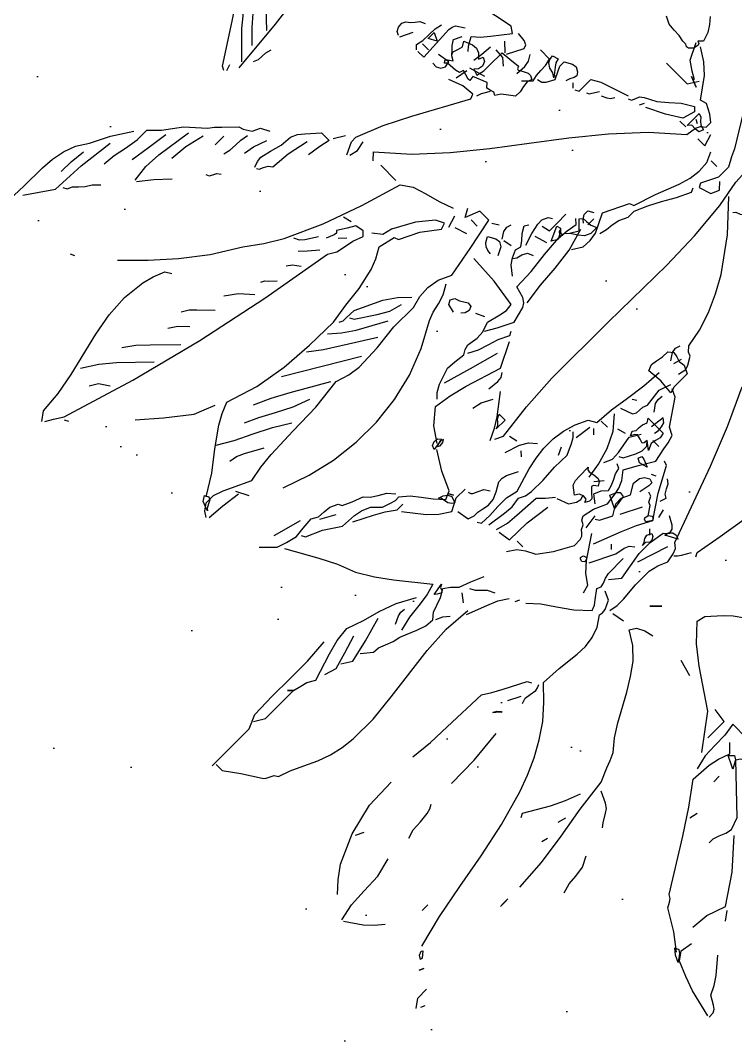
# Model space of a CAD drawing. Header units: inches. Extents: x 70 to 1974, y -315 to 363.
# Drawn here: x 906.3637 to 906.5788, y 217.2048 to 217.5103 of the extents above; entities that cross this region are included whole.
import ezdxf

# ---------------------------------------------------------------- set-up
doc = ezdxf.new("R2010")
doc.units = ezdxf.units.IN
doc.header["$MEASUREMENT"] = 0
doc.layers.add('DERAKHT', color=56, linetype='Continuous', lineweight=9)
doc.layers.add('PDF_0', color=3, linetype='Continuous')
doc.layers.add('Tree', color=91, linetype='Continuous')

# ---------------------------------------------------------------- blocks, each defined once
blk = doc.blocks.new('k1')
at = {"true_color": 0x636466}
h = blk.add_hatch(color=251, dxfattribs=at)
h.dxf.hatch_style = 1
h.paths.add_polyline_path([(-461.084553, -161.558413), (-462.606539, -161.558413), (-462.606539, -162.181044), (-462.606488, -162.181044), (-462.606488, -162.318764), (-462.468176, -162.318764), (-462.468176, -161.696776), (-461.222916, -161.696776), (-461.222916, -162.942037), (-461.084553, -162.942037), (-461.084553, -162.803674)])
h.paths.add_polyline_path([(-460.392742, -161.696776), (-459.147481, -161.696776), (-459.147481, -162.942037), (-457.907038, -162.942037), (-457.907038, -162.803674), (-459.009118, -162.803674), (-459.009118, -161.558413), (-460.531104, -161.558413), (-460.531104, -162.181044), (-461.084553, -162.181044), (-461.084553, -162.319406), (-460.392742, -162.319406)])
h.paths.add_polyline_path([(-459.70093, -162.319406), (-459.147481, -162.319406), (-459.147481, -162.181044), (-459.839292, -162.181044), (-459.839292, -162.803674), (-461.084553, -162.803674), (-461.084553, -162.942037), (-459.70093, -162.942037)], flags=17)
h.paths.add_polyline_path([(-458.317307, -161.696776), (-457.072046, -161.696776), (-457.073504, -162.263267), (-457.004323, -162.263267), (-456.935141, -162.263118), (-456.933684, -161.558413), (-458.455669, -161.558413), (-458.455669, -162.181044), (-459.009118, -162.181044), (-459.009118, -162.319406), (-458.317307, -162.319406)])
h.paths.add_polyline_path([(-457.434007, -165.014543), (-453.659605, -165.014543), (-453.659605, -164.563534), (-457.434007, -164.563534)], flags=9)
h.paths.add_polyline_path([(-466.464598, -178.781012), (-469.762396, -178.781012), (-469.762396, -178.172044), (-466.464598, -178.172044)], flags=9)
h.paths.add_polyline_path([(-465.786543, -177.11876), (-468.342649, -177.11876), (-468.342649, -176.345838), (-465.786543, -176.345838)], flags=9)
h.paths.add_polyline_path([(-466.63717, -172.258761), (-468.426209, -172.258761), (-468.426209, -171.585383), (-466.63717, -171.585383)], flags=9)
h.paths.add_polyline_path([(-467.405796, -174.792701), (-469.156296, -174.792701), (-469.156296, -174.365201), (-467.405796, -174.365201)], flags=9)
h.paths.add_polyline_path([(-466.579129, -173.48992), (-469.330129, -173.48992), (-469.330129, -173.02492), (-466.579129, -173.02492)], flags=9)
h.paths.add_polyline_path([(-469.004688, -195.618186), (-468.536688, -195.649924), (-468.441471, -195.109924), (-468.909471, -195.078186)], flags=9)
h.paths.add_polyline_path([(-465.424801, -183.208578), (-468.854179, -183.237509), (-468.858987, -182.66753), (-465.429609, -182.638598)], flags=9)
h.paths.add_polyline_path([(-469.33272, -170.527946), (-465.138941, -170.527946), (-465.138941, -170.026826), (-469.33272, -170.026826)], flags=9)
h.paths.add_polyline_path([(-469.448368, -194.832219), (-468.980368, -194.863958), (-468.885152, -194.323958), (-469.353152, -194.292219)], flags=9)
h.paths.add_polyline_path([(-467.276073, -194.857165), (-468.718522, -194.869334), (-468.723646, -194.261855), (-467.281198, -194.249686)], flags=9)
h.paths.add_polyline_path([(-464.448265, -194.845215), (-465.653222, -194.85538), (-465.658031, -194.2854), (-464.453074, -194.275235)], flags=9)
h.paths.add_polyline_path([(-466.823562, -194.816121), (-465.800134, -194.84786), (-465.704917, -194.30786), (-466.728346, -194.276121)], flags=9)
h.paths.add_polyline_path([(-468.654176, -184.453827), (-467.978794, -184.476063), (-467.912084, -184.093043), (-468.587467, -184.070807)], flags=9)
h.paths.add_polyline_path([(-468.000477, -184.222584), (-467.911458, -184.230756), (-467.886942, -184.089996), (-467.975961, -184.081824)], flags=9)
h.paths.add_polyline_path([(-469.370858, -184.11538), (-469.306765, -184.121733), (-469.287705, -184.012299), (-469.351798, -184.005945)], flags=9)
h.paths.add_polyline_path([(-469.458864, -184.445559), (-469.355755, -184.453898), (-469.330739, -184.310265), (-469.433848, -184.301927)], flags=9)
h.paths.add_polyline_path([(-469.564205, -184.393873), (-468.642348, -184.413661), (-468.582984, -184.072814), (-469.504841, -184.053026)], flags=9)
h.paths.add_polyline_path([(-468.61394, -183.839235), (-467.938558, -183.861472), (-467.871848, -183.478452), (-468.547231, -183.456215)], flags=9)
h.paths.add_polyline_path([(-467.960151, -183.589319), (-467.871133, -183.597491), (-467.846617, -183.456732), (-467.935635, -183.44856)], flags=9)
h.paths.add_polyline_path([(-469.375332, -183.502935), (-469.311238, -183.509289), (-469.292179, -183.399854), (-469.356272, -183.393501)], flags=9)
h.paths.add_polyline_path([(-469.463338, -183.833115), (-469.360229, -183.841453), (-469.335213, -183.697821), (-469.438322, -183.689482)], flags=9)
h.paths.add_polyline_path([(-469.568679, -183.781429), (-468.646822, -183.801217), (-468.587458, -183.46037), (-469.509315, -183.440582)], flags=9)
h.paths.add_polyline_path([(-464.470043, -193.071108), (-466.409974, -193.087474), (-466.415036, -192.487495), (-464.475105, -192.471129)], flags=9)
h.paths.add_polyline_path([(-464.447055, -179.889519), (-467.444449, -179.914806), (-467.449447, -179.322327), (-464.452054, -179.29704)], flags=9)
h.paths.add_polyline_path([(-464.457023, -175.97201), (-466.684444, -175.990801), (-466.689442, -175.398322), (-464.462021, -175.379531)], flags=9)
h.paths.add_polyline_path([(-464.465941, -178.775776), (-466.548367, -178.793344), (-466.553492, -178.185866), (-464.471066, -178.168297)], flags=9)
h.paths.add_polyline_path([(-464.466612, -174.852487), (-466.289047, -174.867862), (-466.294045, -174.275383), (-464.47161, -174.260008)], flags=9)
h.paths.add_polyline_path([(-464.468663, -173.535124), (-466.471091, -173.552018), (-466.475963, -172.974538), (-464.473534, -172.957645)], flags=9)
h.paths.add_polyline_path([(-464.497979, -172.09468), (-465.535442, -172.103432), (-465.539049, -171.675948), (-464.501586, -171.667195)], flags=9)
h.paths.add_polyline_path([(-464.48703, -190.978807), (-466.520901, -190.978807), (-466.520901, -190.483824), (-464.48703, -190.483824)], flags=9)
h.paths.add_polyline_path([(-464.36096, -186.557805), (-469.83514, -186.603987), (-469.840008, -186.026883), (-464.365828, -185.980701)], flags=9)
h.paths.add_polyline_path([(-464.478767, -192.028262), (-465.421138, -192.028262), (-465.421138, -191.447609), (-464.478767, -191.447609)], flags=9)
h.paths.add_polyline_path([(-464.472947, -195.619187), (-466.412878, -195.635553), (-466.417307, -195.110572), (-464.477376, -195.094206)], flags=9)
h.paths.add_polyline_path([(-467.785297, -195.762833), (-468.370297, -195.762833), (-468.370297, -194.967833), (-467.785297, -194.967833)], flags=9)
h.paths.add_polyline_path([(-466.566597, -185.632484), (-467.581262, -185.632484), (-467.581262, -185.164507), (-466.566597, -185.164507)], flags=9)
h.paths.add_polyline_path([(-464.432667, -185.577388), (-466.210746, -185.592388), (-466.214107, -185.194002), (-464.436028, -185.179001)], flags=9)
h.paths.add_polyline_path([(-465.654601, -185.08121), (-469.009149, -185.08121), (-469.009149, -184.60894), (-465.654601, -184.60894)], flags=9)
h.paths.add_polyline_path([(-466.242817, -184.430748), (-467.910249, -184.444815), (-467.913281, -184.085369), (-466.24585, -184.071302)], flags=9)
h.paths.add_polyline_path([(-466.256574, -183.784196), (-467.534605, -183.794978), (-467.537974, -183.395593), (-466.259943, -183.384811)], flags=9)
h.paths.add_polyline_path([(-465.027294, -184.329362), (-465.448312, -184.332914), (-465.451302, -183.97846), (-465.030284, -183.974908)], flags=9)
h.paths.add_polyline_path([(-464.397347, -183.896756), (-466.049801, -183.910697), (-466.052792, -183.556243), (-464.400337, -183.542302)], flags=9)
h.paths.add_polyline_path([(-464.454953, -185.063108), (-465.646662, -185.073161), (-465.649936, -184.685123), (-464.458226, -184.675069)], flags=9)
h.paths.add_polyline_path([(-469.694532, -185.032886), (-469.025582, -185.053632), (-468.963345, -184.700668), (-469.632295, -184.679923)], flags=9)
h.paths.add_polyline_path([(-454.559252, -188.448283), (-454.608575, -188.448283), (-454.608575, -188.300314), (-454.559252, -188.300314)], flags=9)
h.paths.add_polyline_path([(-453.497239, -188.537825), (-454.550285, -188.537825), (-454.550285, -188.1414), (-453.497239, -188.1414)], flags=9)
h.paths.add_polyline_path([(-454.122686, -187.411794), (-454.172009, -187.411794), (-454.172009, -187.263824), (-454.122686, -187.263824)], flags=9)
h.paths.add_polyline_path([(-453.47049, -187.51871), (-454.105315, -187.51871), (-454.105315, -187.093677), (-453.47049, -187.093677)], flags=9)
h.paths.add_polyline_path([(-453.963077, -180.209451), (-454.0124, -180.209451), (-454.0124, -180.061482), (-453.963077, -180.061482)], flags=9)
h.paths.add_polyline_path([(-453.745032, -181.059576), (-453.794355, -181.059576), (-453.794355, -180.911606), (-453.745032, -180.911606)], flags=9)
h.paths.add_polyline_path([(-453.834329, -182.003262), (-453.883652, -182.003262), (-453.883652, -181.855293), (-453.834329, -181.855293)], flags=9)
h.paths.add_polyline_path([(-454.219129, -183.851612), (-454.268452, -183.851612), (-454.268452, -183.703643), (-454.219129, -183.703643)], flags=9)
h.paths.add_polyline_path([(-454.33808, -184.728231), (-454.387404, -184.728231), (-454.387404, -184.580262), (-454.33808, -184.580262)], flags=9)
h.paths.add_polyline_path([(-453.493382, -186.542126), (-454.174524, -186.542126), (-454.174524, -186.117093), (-453.493382, -186.117093)], flags=9)
h.paths.add_polyline_path([(-452.98882, -187.482582), (-453.545467, -187.482582), (-453.545467, -187.140139), (-452.98882, -187.140139)], flags=9)
h.paths.add_polyline_path([(-452.98882, -186.497949), (-453.545467, -186.497949), (-453.545467, -186.155506), (-452.98882, -186.155506)], flags=9)
h.paths.add_polyline_path([(-452.980347, -184.832488), (-454.348081, -184.832488), (-454.348081, -184.382934), (-452.980347, -184.382934)], flags=9)
h.paths.add_polyline_path([(-452.946768, -184.050748), (-454.225953, -184.050748), (-454.225953, -183.507196), (-452.946768, -183.507196)], flags=9)
h.paths.add_polyline_path([(-453.116858, -182.105274), (-453.808899, -182.105274), (-453.808899, -181.680241), (-453.116858, -181.680241)], flags=9)
h.paths.add_polyline_path([(-453.136025, -181.174462), (-453.742242, -181.174462), (-453.742242, -180.728995), (-453.136025, -180.728995)], flags=9)
h.paths.add_polyline_path([(-453.001036, -180.321862), (-453.938288, -180.321862), (-453.938288, -179.872308), (-453.001036, -179.872308)], flags=9)
h.paths.add_polyline_path([(-452.933118, -173.262658), (-456.203016, -173.319734), (-456.219288, -172.387526), (-452.949389, -172.33045)], flags=9)
h.paths.add_polyline_path([(-452.991961, -185.416598), (-454.046271, -185.416598), (-454.046271, -185.148553), (-452.991961, -185.148553)], flags=9)
h.paths.add_polyline_path([(-452.971152, -185.959896), (-453.900168, -185.959896), (-453.900168, -185.689964), (-452.971152, -185.689964)], flags=9)
h.paths.add_polyline_path([(-452.942275, -190.733958), (-453.686349, -190.733958), (-453.686349, -190.429564), (-452.942275, -190.429564)], flags=9)
h.paths.add_polyline_path([(-452.98882, -188.532389), (-453.545467, -188.532389), (-453.545467, -188.189946), (-452.98882, -188.189946)], flags=9)
h.paths.add_polyline_path([(-454.158193, -186.432475), (-454.207516, -186.432475), (-454.207516, -186.284506), (-454.158193, -186.284506)], flags=9)
h.paths.add_polyline_path([(-454.44334, -190.804359), (-455.494222, -190.804359), (-455.494222, -190.391765), (-454.44334, -190.391765)], flags=9)
h.paths.add_polyline_path([(-452.955046, -190.155794), (-453.704758, -190.155794), (-453.704758, -189.834489), (-452.955046, -189.834489)], flags=9)
h.paths.add_polyline_path([(-455.385779, -190.138784), (-454.579104, -190.138784), (-454.579104, -189.861077), (-455.385779, -189.861077)], flags=9)
h.paths.add_polyline_path([(-453.087851, -175.65778), (-455.011028, -175.65778), (-455.011028, -175.325999), (-453.087851, -175.325999)], flags=9)
blk = doc.blocks.new('P057')
at = {"layer": 'Tree', "linetype": 'Continuous'}
for p, q in [((0.19928, 0.01724), (0.19812, 0.01477)), ((0.19812, 0.01477), (0.19928, 0.01724))]:
    blk.add_line(p, q, dxfattribs=at)
for points in [[(0.02189, 0.24959), (0.02422, 0.2541), (0.02175, 0.27431), (0.02044, 0.29525), (0.02058, 0.33887), (0.02117, 0.38336), (0.02044, 0.40546), (0.01855, 0.42713), (0.01564, 0.44225), (0.01535, 0.45025), (0.01724, 0.4581), (0.02073, 0.46246), (0.02073, 0.47627), (0.00808, 0.49735), (0.00139, 0.50869), (-0.00457, 0.5209), (-0.02114, 0.53981)], [(-0.05459, 0.54504), (-0.0351, 0.51582), (0.00241, 0.45461), (0.0043, 0.45039), (0.00706, 0.4453), (0.00706, 0.43745), (0.00241, 0.42815), (0.00357, 0.42597), (0.01041, 0.42815), (0.01259, 0.4328), (0.00924, 0.43629)], [(0.13283, 0.22778), (0.1337, 0.23258), (0.1337, 0.23738), (0.13283, 0.24756), (0.13283, 0.25817), (0.13399, 0.26355), (0.13632, 0.26907), (0.1353, 0.27417), (0.13414, 0.27707), (0.13166, 0.27925), (0.11582, 0.32258), (0.10709, 0.3444), (0.09735, 0.36548)], [(-0.05938, 0.47627), (-0.06287, 0.47715), (-0.06695, 0.47715), (-0.07116, 0.47758), (-0.07538, 0.47962)], [(-0.05822, 0.49648), (-0.05546, 0.49314), (-0.05299, 0.48936), (-0.05139, 0.48427), (-0.05357, 0.48209), (-0.05226, 0.48165), (-0.05182, 0.48064), (-0.05241, 0.47787), (-0.05444, 0.47569), (-0.05575, 0.47554), (-0.05706, 0.47627), (-0.05938, 0.47627)], [(-0.13281, 0.31022), (-0.13616, 0.31371), (-0.12045, 0.32767), (-0.1062, 0.34323), (-0.09254, 0.3601), (-0.0793, 0.3774), (-0.06593, 0.39485), (-0.05226, 0.41171), (-0.03758, 0.42771), (-0.02173, 0.44181), (-0.02071, 0.44748), (-0.01955, 0.4501), (-0.01707, 0.45213), (-0.01707, 0.45562), (-0.02071, 0.45853), (-0.02609, 0.46144), (-0.02958, 0.46028), (-0.03772, 0.47147), (-0.04325, 0.47642), (-0.05022, 0.48093)], [(-0.0399, 0.46595), (-0.04412, 0.46842), (-0.04921, 0.47177), (-0.05357, 0.48093)], [(-0.05706, 0.46144), (-0.04107, 0.46144), (-0.03758, 0.46711)], [(-0.03641, 0.46362), (-0.04223, 0.46595), (-0.03641, 0.46362)], [(-0.05822, 0.4328), (-0.05633, 0.43367), (-0.05532, 0.43585), (-0.05444, 0.43803), (-0.05255, 0.43963), (-0.04601, 0.44298), (-0.04107, 0.44719), (-0.03597, 0.4517), (-0.02958, 0.45562), (-0.0274, 0.45344), (-0.02958, 0.44646), (-0.03787, 0.44138), (-0.0479, 0.43629)], [(-0.02507, 0.4453), (-0.02507, 0.45461), (-0.02304, 0.45388), (-0.02158, 0.45228), (-0.01984, 0.45068), (-0.01707, 0.44995), (-0.01809, 0.44748), (-0.02056, 0.44719), (-0.02333, 0.44719), (-0.02507, 0.4453)], [(-0.02173, 0.44995), (-0.02391, 0.45112)], [(-0.01576, 0.44428), (-0.01024, 0.44428), (-0.01242, 0.45112)], [(0.0264, 0.42931), (0.02742, 0.43062), (0.02975, 0.43149), (0.03178, 0.43323), (0.03222, 0.43629), (0.0264, 0.44094), (0.02553, 0.44283), (0.02568, 0.44501), (0.02757, 0.44995)], [(-0.02958, 0.44428), (-0.02507, 0.44428)], [(-0.02173, 0.35268), (-0.01824, 0.35821), (-0.01794, 0.3633), (-0.01882, 0.36824), (-0.02391, 0.37886), (-0.01707, 0.39281), (-0.01474, 0.39383), (-0.01053, 0.40648), (-0.00544, 0.41957), (-0.00355, 0.42611), (-0.00268, 0.43236), (-0.00312, 0.43861), (-0.00559, 0.44428)], [(-0.0021, 0.44094), (0.00241, 0.44094)], [(-0.08222, 0.41564), (-0.08003, 0.4168), (-0.08003, 0.42597), (-0.07509, 0.42872), (-0.07015, 0.43047), (-0.05938, 0.43396)], [(-0.05139, 0.43498), (-0.05022, 0.43745)], [(0.06784, 0.3457), (0.06886, 0.35035), (0.06799, 0.35297), (0.06537, 0.35733), (0.06319, 0.35821), (0.06086, 0.36068), (0.05897, 0.371), (0.05563, 0.38118), (0.05112, 0.39122), (0.04574, 0.40081), (0.03294, 0.41869), (0.01855, 0.43396)], [(-0.06971, 0.42364), (-0.0668, 0.42495), (-0.06505, 0.42611), (-0.06389, 0.42815)], [(-0.10068, 0.40531), (-0.09792, 0.4059), (-0.09631, 0.4075), (-0.09384, 0.41215), (-0.09588, 0.41608), (-0.09719, 0.41913), (-0.09719, 0.42248), (-0.09312, 0.4248), (-0.09064, 0.42509), (-0.08817, 0.42364), (-0.08687, 0.42189), (-0.0873, 0.42015), (-0.08846, 0.41811), (-0.08919, 0.41564)], [(-0.07654, 0.41913), (-0.07523, 0.41971), (-0.07436, 0.42102), (-0.07204, 0.42466)], [(-0.01707, 0.36984), (-0.01606, 0.37391), (-0.01562, 0.37798), (-0.01474, 0.3822), (-0.01242, 0.387), (-0.01242, 0.39165), (-0.00922, 0.39907), (-0.00544, 0.40604), (-0.00122, 0.41331), (0.00241, 0.42131), (0.00139, 0.42364)], [(-0.10635, 0.39848), (-0.10184, 0.40313), (-0.10271, 0.40648), (-0.10286, 0.40997), (-0.103, 0.41375), (-0.10402, 0.41782), (-0.111, 0.41782)], [(-0.09501, 0.41215), (-0.09733, 0.41375), (-0.10039, 0.41448), (-0.10286, 0.41608), (-0.10373, 0.41782), (-0.10402, 0.4203), (-0.10068, 0.42131), (-0.1001, 0.41884), (-0.09864, 0.4168), (-0.09501, 0.41215)], [(-0.08352, 0.41564), (-0.0857, 0.41782)], [(-0.13834, 0.38932), (-0.14023, 0.3915), (-0.14299, 0.3963), (-0.13907, 0.39964), (-0.13557, 0.40386), (-0.12816, 0.41346), (-0.13151, 0.41564), (-0.16189, 0.40968), (-0.17731, 0.40692), (-0.1933, 0.40531)], [(-0.12249, 0.40313), (-0.11784, 0.41215), (-0.11871, 0.41418), (-0.12089, 0.4152), (-0.12584, 0.41564)], [(-0.111, 0.39964), (-0.11071, 0.40546), (-0.1113, 0.40881), (-0.11318, 0.41215)], [(-0.12351, 0.40313), (-0.12816, 0.4075)], [(-0.14299, 0.37551), (-0.14386, 0.37667), (-0.14386, 0.37754), (-0.14212, 0.37871), (-0.14066, 0.37987), (-0.14299, 0.38133), (-0.14386, 0.38235), (-0.14401, 0.38336), (-0.14313, 0.38598), (-0.14241, 0.38889), (-0.14401, 0.39165), (-0.13936, 0.39354), (-0.13645, 0.39383), (-0.13383, 0.39281), (-0.13151, 0.39034), (-0.13034, 0.39281), (-0.12816, 0.39165), (-0.12714, 0.38918), (-0.12758, 0.38656), (-0.12932, 0.38467), (-0.12584, 0.38351), (-0.12482, 0.38787), (-0.12482, 0.39223), (-0.12467, 0.40183), (-0.11929, 0.40256), (-0.11318, 0.40313), (-0.1126, 0.40168), (-0.11187, 0.40139), (-0.10984, 0.40256), (-0.10679, 0.40415), (-0.1049, 0.40415), (-0.10286, 0.40313), (-0.10373, 0.40037), (-0.10344, 0.39717), (-0.10271, 0.39383), (-0.10286, 0.39034), (-0.10693, 0.38729), (-0.10911, 0.3854), (-0.111, 0.38249), (-0.11275, 0.38351), (-0.11493, 0.38278), (-0.11697, 0.38235), (-0.119, 0.38467), (-0.12685, 0.38133), (-0.12641, 0.37871), (-0.12772, 0.37856), (-0.13281, 0.38002), (-0.13369, 0.37784), (-0.13601, 0.37711), (-0.14183, 0.37667), (-0.14299, 0.37551)], [(-0.119, 0.39732), (-0.12264, 0.40037), (-0.12816, 0.40066)], [(-0.15782, 0.36984), (-0.15331, 0.36984), (-0.15433, 0.39034), (-0.15404, 0.39252), (-0.15317, 0.39426), (-0.14866, 0.39732)], [(-0.13281, 0.38816), (-0.13208, 0.39354), (-0.13151, 0.39964)], [(-0.15898, 0.36984), (-0.16116, 0.37202), (-0.16015, 0.37609), (-0.16, 0.38074), (-0.15986, 0.38525), (-0.15898, 0.38932)], [(-0.14299, 0.38133), (-0.14532, 0.3838), (-0.14692, 0.3854), (-0.14866, 0.38816), (-0.14648, 0.39281)], [(-0.17149, 0.36853), (-0.17367, 0.36955), (-0.17484, 0.37173), (-0.17498, 0.37449), (-0.17396, 0.37667), (-0.17193, 0.37813), (-0.17033, 0.38016), (-0.16858, 0.3822), (-0.16582, 0.38351)], [(-0.15898, 0.37886), (-0.15898, 0.38351), (-0.15433, 0.38133), (-0.15898, 0.37886)], [(-0.13151, 0.38351), (-0.12249, 0.38598)], [(-0.22543, 0.2874), (-0.22762, 0.28856), (-0.24143, 0.30964), (-0.2487, 0.32055), (-0.25509, 0.3332), (-0.25713, 0.34396), (-0.258, 0.35515), (-0.25757, 0.37784), (-0.25408, 0.37886), (-0.24273, 0.36751), (-0.23649, 0.36155), (-0.22892, 0.35602), (-0.22558, 0.34061), (-0.22369, 0.3252), (-0.22078, 0.29423)], [(-0.13281, 0.37449), (-0.13151, 0.38133)], [(-0.11784, 0.37551), (-0.11697, 0.37813), (-0.11435, 0.38249)], [(-0.17047, 0.36853), (-0.16713, 0.37551)], [(-0.15898, 0.37449), (-0.15433, 0.37449)], [(-0.1475, 0.371), (-0.14474, 0.371), (-0.14256, 0.37231), (-0.14125, 0.37464), (-0.14183, 0.37784), (-0.14866, 0.37667)], [(-0.14532, 0.30237), (-0.14866, 0.3092), (-0.14866, 0.31269), (-0.14256, 0.32782), (-0.13514, 0.34236), (-0.119, 0.37202), (-0.12002, 0.37449), (-0.12714, 0.37405), (-0.13499, 0.371)], [(-0.0274, 0.36751), (-0.02885, 0.36868), (-0.03045, 0.37115), (-0.03045, 0.37391), (-0.0274, 0.37551)], [(-0.02507, 0.36853), (-0.02507, 0.37318)], [(-0.03074, 0.35602), (-0.02885, 0.35821), (-0.02609, 0.36286), (-0.03074, 0.36751), (-0.02928, 0.36911), (-0.02681, 0.36926), (-0.02376, 0.36955), (-0.02042, 0.371), (-0.02042, 0.36635), (-0.02202, 0.363), (-0.02478, 0.36082), (-0.02783, 0.35879), (-0.03074, 0.35602)], [(-0.04223, 0.35035), (-0.03758, 0.35137), (-0.03758, 0.35733), (-0.03758, 0.36417)], [(-0.02391, 0.2874), (-0.02027, 0.2935), (-0.01576, 0.30237), (-0.01824, 0.31139), (-0.01955, 0.31357), (-0.02202, 0.31517), (-0.02856, 0.31706), (-0.02885, 0.32855), (-0.0303, 0.34018), (-0.03118, 0.3521), (-0.03074, 0.35821), (-0.02958, 0.36417), (-0.03205, 0.36635)], [(-0.01824, 0.31488), (-0.01998, 0.32694), (-0.02086, 0.33916), (-0.02245, 0.35152), (-0.02609, 0.36417)], [(0.14533, 0.28173), (0.14417, 0.28391), (0.14679, 0.29903), (0.1494, 0.31473), (0.14984, 0.32258), (0.1494, 0.33014), (0.14766, 0.33756), (0.14417, 0.34454), (0.14504, 0.3489), (0.14766, 0.35486), (0.14679, 0.35748), (0.14417, 0.36169)], [(-0.04107, 0.33669), (-0.04325, 0.34352), (-0.04455, 0.34934), (-0.0447, 0.35268), (-0.04325, 0.35602), (-0.04107, 0.35733)], [(-0.03292, 0.34803), (-0.03641, 0.35602), (-0.03438, 0.35661), (-0.03307, 0.35545), (-0.03074, 0.35137), (-0.03292, 0.34803)], [(-0.03205, 0.35486), (-0.03379, 0.35617), (-0.0335, 0.35486), (-0.03205, 0.3537), (-0.03074, 0.35486), (-0.03205, 0.35486)], [(0.0597, 0.34803), (0.05723, 0.35181), (0.05665, 0.35457), (0.05752, 0.35733)], [(0.05504, 0.33553), (0.05374, 0.33901), (0.05417, 0.3425), (0.05504, 0.34628), (0.05504, 0.35035), (0.05766, 0.35225), (0.06043, 0.35181), (0.06333, 0.35094), (0.06653, 0.35137), (0.07104, 0.34919), (0.07118, 0.34279), (0.07118, 0.33916), (0.07205, 0.33553), (0.06363, 0.3364), (0.05504, 0.33553)], [(0.06188, 0.34803), (0.06319, 0.35268)], [(-0.03423, 0.31953), (-0.03917, 0.32346), (-0.04135, 0.32651), (-0.04325, 0.33087), (-0.04252, 0.33407), (-0.04441, 0.33683), (-0.04717, 0.33974), (-0.04921, 0.34352), (-0.0479, 0.3457)], [(-0.04107, 0.34352), (-0.03423, 0.3457)], [(-0.22427, 0.31953), (-0.24724, 0.34105)], [(0.22327, 0.20844), (0.2096, 0.22662), (0.18881, 0.24072), (0.17922, 0.24829), (0.17063, 0.25744), (0.1718, 0.2621), (0.17848, 0.26966), (0.18256, 0.27344), (0.18779, 0.27707), (0.19259, 0.28463), (0.19608, 0.29234), (0.19869, 0.30033), (0.20059, 0.30848), (0.20436, 0.32535), (0.20713, 0.33392), (0.21062, 0.34236), (0.2096, 0.34454), (0.19841, 0.34134), (0.18721, 0.33596), (0.17616, 0.33043), (0.17063, 0.32811), (0.16496, 0.32637), (0.1638, 0.32389)], [(-0.22427, 0.30804), (-0.23125, 0.31502), (-0.23794, 0.32287), (-0.24506, 0.33087), (-0.25408, 0.33771)], [(-0.06287, 0.33204), (-0.05938, 0.33422)], [(-0.05255, 0.32986), (-0.05488, 0.33349), (-0.05546, 0.33625), (-0.05473, 0.33887)], [(-0.04107, 0.32637), (-0.03976, 0.32825), (-0.03888, 0.33131), (-0.03728, 0.33422), (-0.03423, 0.33553)], [(0.04719, 0.21062), (0.04937, 0.21193), (0.04966, 0.21804), (0.04923, 0.22458), (0.04923, 0.23142), (0.05068, 0.23811), (0.04676, 0.25134), (0.0453, 0.25817), (0.04443, 0.26515), (0.04443, 0.27227), (0.04545, 0.27925), (0.04748, 0.28624), (0.05068, 0.29307), (0.05504, 0.29554), (0.05577, 0.30601), (0.05737, 0.31677), (0.05897, 0.32782), (0.0597, 0.33887)], [(0.05853, 0.31022), (0.06537, 0.31269), (0.06653, 0.31459), (0.06668, 0.31677), (0.06683, 0.31909), (0.06784, 0.32171), (0.06653, 0.33204), (0.06886, 0.33887)], [(0.07002, 0.21062), (0.07322, 0.21528), (0.07699, 0.21819), (0.08237, 0.22095), (0.08819, 0.2288), (0.09386, 0.23927), (0.09386, 0.24378), (0.09328, 0.24566), (0.09197, 0.24683), (0.09052, 0.24814), (0.08921, 0.25061), (0.08703, 0.25192), (0.08586, 0.2541), (0.08732, 0.26064), (0.09052, 0.26806), (0.08965, 0.27489), (0.08892, 0.27867), (0.08703, 0.28274), (0.08354, 0.2874), (0.08776, 0.29496), (0.0927, 0.30339), (0.0911, 0.3111), (0.09052, 0.31517), (0.08921, 0.31953), (0.08484, 0.32171), (0.07554, 0.33553), (0.07104, 0.33771)], [(-0.05938, 0.10768), (-0.06229, 0.10957), (-0.06505, 0.11335), (-0.06505, 0.11902), (-0.06317, 0.1244), (-0.06099, 0.12891), (-0.05604, 0.13952), (-0.05764, 0.14825), (-0.05866, 0.15712), (-0.05924, 0.17471), (-0.05968, 0.19274), (-0.06171, 0.21062), (-0.05938, 0.2179), (-0.05837, 0.22502), (-0.05895, 0.23942), (-0.06055, 0.25396), (-0.0604, 0.26907), (-0.06229, 0.27576), (-0.06273, 0.28231), (-0.06142, 0.28914), (-0.05822, 0.29641), (-0.06128, 0.31386), (-0.06505, 0.33204), (-0.07204, 0.33204), (-0.07538, 0.32389), (-0.07785, 0.32855)], [(-0.05139, 0.32986), (-0.04674, 0.33087)], [(0.07322, 0.32171), (0.07031, 0.32549), (0.06973, 0.32811), (0.07002, 0.33087)], [(-0.1933, 0.17282), (-0.18152, 0.18474), (-0.17033, 0.1971), (-0.15971, 0.21091), (-0.14997, 0.22662), (-0.14313, 0.23593), (-0.13718, 0.24566), (-0.12772, 0.26646), (-0.12002, 0.28856), (-0.11318, 0.31139), (-0.10708, 0.31546), (-0.09966, 0.31793), (-0.09152, 0.32011), (-0.08352, 0.32287)], [(-0.07204, 0.3252), (-0.06738, 0.3252)], [(-0.05139, 0.31953), (-0.05371, 0.31982), (-0.05575, 0.32069), (-0.05764, 0.32229), (-0.05938, 0.3252), (-0.05517, 0.32753), (-0.05269, 0.32782), (-0.05022, 0.32637), (-0.0479, 0.32171)], [(0.08136, 0.31371), (0.08194, 0.31604), (0.08179, 0.3188), (0.08092, 0.32127), (0.07889, 0.32287), (0.07787, 0.31488)], [(-0.22195, 0.29772), (-0.23023, 0.30601), (-0.23474, 0.31066), (-0.23924, 0.31604), (-0.24128, 0.31779), (-0.24608, 0.32055)], [(-0.07785, 0.31371), (-0.08003, 0.32055)], [(-0.07538, 0.31604), (-0.06854, 0.31822)], [(0.0597, 0.31822), (0.06188, 0.31953)], [(0.07322, 0.30339), (0.07205, 0.30572), (0.07322, 0.30761), (0.07336, 0.30993), (0.0735, 0.31226), (0.07452, 0.31488), (0.07322, 0.31706), (0.08484, 0.31706), (0.08543, 0.31401), (0.08456, 0.31124), (0.08412, 0.30833), (0.08586, 0.30455), (0.08136, 0.30804), (0.08121, 0.30586), (0.08048, 0.30499), (0.07816, 0.30572), (0.07554, 0.30645), (0.07424, 0.30557), (0.07322, 0.30339)], [(-0.21744, 0.30237), (-0.21642, 0.30499), (-0.21628, 0.30761), (-0.21613, 0.31051), (-0.21511, 0.31371)], [(-0.14401, 0.30339), (-0.14285, 0.30819), (-0.14401, 0.31371)], [(-0.12816, 0.31139), (-0.11653, 0.31139)], [(-0.06738, 0.11553), (-0.07436, 0.12702), (-0.0825, 0.13749), (-0.09021, 0.14825), (-0.09341, 0.15406), (-0.09603, 0.16032), (-0.0905, 0.17791), (-0.08745, 0.19594), (-0.08599, 0.21426), (-0.0857, 0.23244), (-0.08745, 0.24378), (-0.0889, 0.25541), (-0.09152, 0.26733), (-0.09384, 0.27329), (-0.09719, 0.27925), (-0.09501, 0.28856), (-0.09254, 0.28958), (-0.08716, 0.30078), (-0.08003, 0.31022), (-0.0812, 0.31371), (-0.0857, 0.31139), (-0.09268, 0.30281), (-0.09937, 0.29089), (-0.10053, 0.28536), (-0.10533, 0.28173)], [(-0.01576, 0.24276), (-0.01838, 0.24537), (-0.02071, 0.24945), (-0.02391, 0.25875), (-0.02333, 0.26399), (-0.02274, 0.27024), (-0.0242, 0.27286), (-0.02507, 0.27562), (-0.02391, 0.28173), (-0.0242, 0.28652), (-0.02609, 0.29205), (-0.0242, 0.29961), (-0.02333, 0.30383), (-0.02391, 0.30804), (-0.03946, 0.31051), (-0.05604, 0.31139)], [(-0.1568, 0.30339), (-0.15331, 0.3092)], [(0.07322, 0.2714), (0.07176, 0.27998), (0.06901, 0.28943), (0.06464, 0.29845), (0.05853, 0.30572)], [(0.07322, 0.28274), (0.07525, 0.28725), (0.07496, 0.29219), (0.07322, 0.30237), (0.0767, 0.30804)], [(0.0767, 0.29089), (0.07889, 0.29205), (0.08223, 0.29845), (0.08354, 0.30208), (0.08354, 0.30572), (0.08136, 0.30804)], [(0.08354, 0.31022), (0.08819, 0.31022)], [(0.1007, 0.24727), (0.1068, 0.26283), (0.11015, 0.27097), (0.11451, 0.27925), (0.10607, 0.29176), (0.09851, 0.30572), (0.09604, 0.30673)], [(-0.17614, 0.2621), (-0.17731, 0.26515), (-0.1776, 0.2682), (-0.17629, 0.27431), (-0.1744, 0.28071), (-0.17396, 0.2874), (-0.17236, 0.29118), (-0.1696, 0.29423), (-0.16364, 0.30106), (-0.15782, 0.30106), (-0.15898, 0.2951), (-0.16015, 0.2874)], [(0.06537, 0.30106), (0.07002, 0.30237)], [(0.10986, 0.28958), (0.11102, 0.29307), (0.10913, 0.29423), (0.10768, 0.2967), (0.10622, 0.29932), (0.10419, 0.30106)], [(-0.02173, 0.27242), (-0.01896, 0.2778), (-0.01707, 0.28347), (-0.01519, 0.28943), (-0.01242, 0.29554), (-0.01358, 0.29772)], [(0.05621, 0.29772), (0.06086, 0.29772)], [(0.08703, 0.29641), (0.08484, 0.29772), (0.08558, 0.29976), (0.08732, 0.29947), (0.09168, 0.29772), (0.08703, 0.29641)], [(0.09604, 0.29641), (0.09851, 0.29772)], [(-0.22427, 0.28856), (-0.22543, 0.29205)], [(-0.17498, 0.2621), (-0.17367, 0.26297), (-0.17265, 0.26515), (-0.17134, 0.26762), (-0.16931, 0.26907), (-0.16844, 0.28012), (-0.16582, 0.29205)], [(-0.04107, 0.14883), (-0.03583, 0.1638), (-0.03234, 0.17907), (-0.03045, 0.19478), (-0.03045, 0.21034), (-0.0322, 0.22604), (-0.03583, 0.2413), (-0.0415, 0.25614), (-0.04921, 0.27024), (-0.05095, 0.27489), (-0.05226, 0.28012), (-0.05386, 0.28551), (-0.05706, 0.29089)], [(-0.04325, 0.28274), (-0.0479, 0.28391), (-0.04921, 0.28624), (-0.0479, 0.28856), (-0.04528, 0.28943), (-0.04107, 0.29205), (-0.03859, 0.29161), (-0.03787, 0.28943), (-0.03845, 0.28696), (-0.0399, 0.28522)], [(-0.03423, 0.29089), (-0.02958, 0.29307)], [(0.00139, 0.2256), (-0.00689, 0.23112), (-0.01358, 0.23927), (-0.01213, 0.24901), (-0.00966, 0.2589), (-0.00326, 0.27925), (-0.01024, 0.29307)], [(0.05286, 0.28173), (0.05403, 0.29089)], [(0.05853, 0.28958), (0.05621, 0.29205)], [(0.09168, 0.25744), (0.09386, 0.25875), (0.09735, 0.26558), (0.09386, 0.2714), (0.09371, 0.27562), (0.09604, 0.28056), (0.0927, 0.28624), (0.09328, 0.2903), (0.09473, 0.29263), (0.09735, 0.29423), (0.09953, 0.29336), (0.09968, 0.29103), (0.09851, 0.28522)], [(-0.01925, 0.25192), (-0.01474, 0.26748), (-0.01024, 0.28391)], [(0.08586, 0.2634), (0.08136, 0.26675), (0.08311, 0.27068), (0.08586, 0.27373), (0.08514, 0.27649), (0.08368, 0.27955), (0.08209, 0.28289), (0.08136, 0.28624), (0.07889, 0.2874)], [(0.11102, 0.27925), (0.10768, 0.28391), (0.10593, 0.28463), (0.1052, 0.28624), (0.10433, 0.28783), (0.10201, 0.28856)], [(0.11567, 0.28274), (0.11451, 0.2874)], [(0.12018, 0.23927), (0.12483, 0.24494), (0.12207, 0.26122), (0.12207, 0.26966), (0.12353, 0.27824), (0.12599, 0.28056), (0.12542, 0.28332), (0.12381, 0.28493), (0.11916, 0.2874)], [(-0.23576, 0.20495), (-0.23503, 0.21208), (-0.23357, 0.21935), (-0.23227, 0.22706), (-0.23227, 0.23462), (-0.2266, 0.24029), (-0.21933, 0.25003), (-0.20944, 0.25875), (-0.20726, 0.26195), (-0.20449, 0.26471), (-0.19795, 0.2714), (-0.19534, 0.27227), (-0.19112, 0.27489), (-0.18894, 0.27925), (-0.18428, 0.28173)], [(-0.15898, 0.08238), (-0.15651, 0.0866), (-0.15331, 0.09154), (-0.14081, 0.1324), (-0.13034, 0.17369), (-0.12162, 0.21513), (-0.11435, 0.25643), (-0.11158, 0.26093), (-0.11057, 0.26588), (-0.10969, 0.27125), (-0.10751, 0.27707), (-0.10969, 0.27925), (-0.11435, 0.27824), (-0.11682, 0.27417), (-0.12002, 0.26907), (-0.119, 0.26806), (-0.11929, 0.26646), (-0.12118, 0.2621)], [(-0.12249, 0.27707), (-0.11784, 0.27824)], [(0.00008, 0.26675), (0.00081, 0.273), (0.00052, 0.27591), (-0.00108, 0.27824)], [(0.05286, 0.21411), (0.05432, 0.22458), (0.0549, 0.23011), (0.05403, 0.23593), (0.05577, 0.23956), (0.0565, 0.24348), (0.0565, 0.25235), (0.05577, 0.26181), (0.05621, 0.2714), (0.0533, 0.27751), (0.05156, 0.28056), (0.04937, 0.28274)], [(0.09953, 0.26907), (0.10535, 0.28056)], [(0.11233, 0.27591), (0.11102, 0.27635), (0.11044, 0.27707), (0.11087, 0.2794), (0.11262, 0.28071), (0.11364, 0.28042), (0.11451, 0.27925), (0.11233, 0.27591)], [(0.12483, 0.27824), (0.12542, 0.28056), (0.12701, 0.28216), (0.1292, 0.2826), (0.13166, 0.28173), (0.12483, 0.27824)], [(0.13632, 0.27373), (0.13777, 0.27504), (0.13908, 0.27693), (0.14199, 0.28173)], [(-0.18545, 0.2634), (-0.18457, 0.26937), (-0.18181, 0.27707)], [(-0.08352, 0.23462), (-0.0825, 0.23665), (-0.0825, 0.23898), (-0.08222, 0.24494), (-0.07509, 0.26006), (-0.07058, 0.26675), (-0.06505, 0.27242)], [(0.05286, 0.26806), (0.05068, 0.27242)], [(0.07452, 0.25875), (0.07002, 0.2621), (0.06915, 0.26486), (0.06901, 0.26806), (0.06886, 0.27489), (0.06988, 0.27373), (0.07104, 0.27344), (0.07409, 0.27402), (0.07729, 0.27431), (0.07874, 0.27344), (0.08019, 0.2714), (0.07816, 0.2698), (0.07772, 0.26864), (0.07991, 0.26646), (0.08252, 0.26399), (0.08266, 0.26224), (0.08136, 0.25991), (0.08048, 0.26166), (0.0783, 0.26195), (0.07598, 0.26093), (0.07452, 0.25875)], [(0.0767, 0.2714), (0.08019, 0.27591)], [(0.09502, 0.26907), (0.08819, 0.27242), (0.08965, 0.27606), (0.0911, 0.27751), (0.09386, 0.27707), (0.09502, 0.26907)], [(0.11916, 0.27242), (0.11669, 0.27489)], [(0.12018, 0.26558), (0.1196, 0.26748), (0.11843, 0.26922), (0.11786, 0.27125), (0.11916, 0.27373), (0.12076, 0.273), (0.12178, 0.27125), (0.12178, 0.26937), (0.12018, 0.26806), (0.12018, 0.26558)], [(0.12483, 0.25744), (0.1305, 0.27489)], [(-0.1933, 0.25526), (-0.19228, 0.2589), (-0.19214, 0.26297), (-0.19199, 0.26704), (-0.19112, 0.2714)], [(-0.11653, 0.26675), (-0.11318, 0.27024)], [(0.02073, 0.24727), (0.01768, 0.25366), (0.01419, 0.25919), (0.00575, 0.27024)], [(-0.20013, 0.25526), (-0.20013, 0.2621)], [(-0.0812, 0.24029), (-0.07887, 0.2416), (-0.07174, 0.25235), (-0.06825, 0.25846), (-0.06636, 0.26558)], [(0.00139, 0.25308), (0.0027, 0.25832), (0.00575, 0.26442)], [(0.03106, 0.24843), (0.03382, 0.25686), (0.03643, 0.26108), (0.04007, 0.26442)], [(0.06886, 0.25061), (0.07554, 0.25308), (0.07801, 0.25671), (0.0786, 0.25948), (0.07787, 0.2621)], [(0.10637, 0.23811), (0.1132, 0.25192), (0.11422, 0.25744), (0.11538, 0.26006), (0.11786, 0.2621)], [(-0.13383, 0.24959), (-0.13092, 0.25104), (-0.12889, 0.25337), (-0.12467, 0.25991)], [(0.01855, 0.2541), (0.01797, 0.25599), (0.01666, 0.25716), (0.01506, 0.25846), (0.01389, 0.26093), (0.01855, 0.26093), (0.01855, 0.2541)], [(0.0264, 0.25643), (0.03106, 0.25744)], [(0.09168, 0.25061), (0.09052, 0.25875)], [(-0.21177, 0.23345), (-0.21089, 0.24334), (-0.20828, 0.2541)], [(-0.12685, 0.24625), (-0.12336, 0.24988), (-0.119, 0.25526)], [(-0.08352, 0.2256), (-0.07843, 0.23142), (-0.07392, 0.23811), (-0.06505, 0.2541)], [(0.03905, 0.25308), (0.03673, 0.25526)], [(0.05752, 0.21528), (0.05926, 0.22196), (0.05999, 0.22865), (0.06086, 0.24276), (0.06435, 0.24639), (0.06784, 0.25061)], [(0.11567, 0.22444), (0.11451, 0.22909), (0.10913, 0.23273), (0.10448, 0.23811), (0.09604, 0.25061)], [(0.09735, 0.19812), (0.10346, 0.20365), (0.11073, 0.20859), (0.11858, 0.21411), (0.12599, 0.22095), (0.12469, 0.22386), (0.12294, 0.22618), (0.11916, 0.23127), (0.12032, 0.2336), (0.11974, 0.23593), (0.11858, 0.23854), (0.11786, 0.2416), (0.11786, 0.25308)], [(0.10986, 0.25192), (0.10768, 0.2541)], [(-0.21744, 0.21062), (-0.2186, 0.22008), (-0.21802, 0.22967), (-0.21511, 0.24959)], [(-0.19228, 0.24029), (-0.19039, 0.24101), (-0.18938, 0.24276), (-0.18836, 0.2448), (-0.18647, 0.24625)], [(0.03571, 0.20728), (0.04254, 0.20844), (0.04356, 0.21193), (0.04356, 0.2147), (0.04429, 0.2179), (0.04501, 0.22153), (0.04472, 0.2256), (0.04283, 0.22967), (0.04007, 0.23462), (0.03993, 0.23723), (0.04065, 0.23999), (0.04356, 0.24625)], [(0.14664, 0.24494), (0.15057, 0.24901), (0.15115, 0.24959), (0.14766, 0.24625), (0.14664, 0.24494)], [(-0.2266, 0.21746), (-0.22485, 0.22851), (-0.22325, 0.24029)], [(-0.12584, 0.23593), (-0.1238, 0.23869), (-0.12002, 0.2416)], [(-0.08469, 0.21062), (-0.07902, 0.21804), (-0.07378, 0.22633), (-0.06287, 0.24378)], [(0.0597, 0.21528), (0.06653, 0.21629), (0.06683, 0.22967), (0.06886, 0.24378)], [(0.10302, 0.23593), (0.10157, 0.23622), (0.10084, 0.23694), (0.10142, 0.23869), (0.10317, 0.23927), (0.10389, 0.23854), (0.10419, 0.23694), (0.10302, 0.23593)], [(0.18997, 0.02509), (0.18532, 0.04341), (0.18154, 0.0629), (0.1779, 0.08296), (0.17369, 0.10303), (0.16816, 0.12265), (0.16468, 0.13225), (0.16046, 0.14141), (0.15551, 0.15043), (0.14969, 0.15886), (0.14286, 0.16672), (0.13501, 0.17413), (0.13559, 0.18576), (0.13705, 0.19812), (0.13719, 0.20437), (0.13646, 0.21048), (0.13428, 0.21644), (0.1305, 0.22211), (0.13094, 0.224), (0.13065, 0.22633), (0.12818, 0.23127), (0.12353, 0.23345)], [(0.20495, 0.08587), (0.20379, 0.10375), (0.20131, 0.12149), (0.19826, 0.13938), (0.19594, 0.15799), (0.19244, 0.1657), (0.19099, 0.16977), (0.18895, 0.17413), (0.18387, 0.18038), (0.17936, 0.18736), (0.17092, 0.20263), (0.16641, 0.21019), (0.16133, 0.21717), (0.15522, 0.22313), (0.14766, 0.22778), (0.14999, 0.23127), (0.1542, 0.23345), (0.15915, 0.23462)], [(0.18895, 0.23345), (0.17965, 0.23593)], [(-0.26658, 0.142), (-0.26396, 0.14316), (-0.26265, 0.14519), (-0.26164, 0.14796), (-0.25975, 0.15101), (-0.25844, 0.15813), (-0.25815, 0.16526), (-0.258, 0.17965), (-0.25742, 0.18678), (-0.25611, 0.1939), (-0.25364, 0.20074), (-0.24942, 0.20728), (-0.24405, 0.21819), (-0.23692, 0.22909)], [(-0.08469, 0.19129), (-0.06171, 0.23011)], [(0.00241, 0.22211), (0.00023, 0.22298), (-0.00065, 0.22516), (-0.00035, 0.22749), (0.00139, 0.22909), (0.00241, 0.22211)], [(0.00139, 0.22778), (0.00241, 0.22444), (0.00343, 0.22575), (0.00314, 0.22822), (0.00227, 0.22967), (0.00139, 0.22778)], [(0.13501, 0.22778), (0.14199, 0.22909)], [(0.21992, 0.21629), (0.21992, 0.22909), (0.21178, 0.23011)], [(0.26107, 0.17631), (0.26107, 0.17936), (0.26238, 0.18285), (0.26384, 0.18649), (0.26456, 0.19013), (0.26209, 0.19696), (0.23926, 0.21876), (0.24072, 0.2208), (0.24275, 0.22226), (0.24464, 0.224), (0.2461, 0.22662), (0.24493, 0.23011), (0.23999, 0.23112), (0.23505, 0.23112), (0.22429, 0.23127), (0.22559, 0.224), (0.22559, 0.21629), (0.22589, 0.2083), (0.22777, 0.2003)], [(-0.21642, 0.21062), (-0.21046, 0.21819), (-0.20362, 0.2256)], [(-0.12932, 0.21978), (-0.12831, 0.22182), (-0.12685, 0.22313), (-0.12351, 0.22662)], [(-0.01576, 0.13734), (-0.01358, 0.13851), (-0.00937, 0.14767), (-0.00326, 0.15697), (-0.00283, 0.1657), (-0.00181, 0.1702), (0.00008, 0.17514), (0.00474, 0.1798), (0.00634, 0.18445), (0.00721, 0.18736), (0.00706, 0.19013), (0.01114, 0.19478), (0.01593, 0.1987), (0.02117, 0.20263), (0.0264, 0.20728), (0.02422, 0.21193), (0.01389, 0.21673), (0.00357, 0.22313)], [(0.03222, 0.21876), (0.03367, 0.21921), (0.03455, 0.22008), (0.03571, 0.22284), (0.03716, 0.22589), (0.04007, 0.22778)], [(0.29074, 0.12135), (0.28187, 0.12818), (0.27023, 0.13516), (0.26864, 0.13792), (0.26762, 0.13967), (0.26558, 0.14083), (0.24843, 0.1686), (0.23941, 0.18213), (0.23025, 0.19463), (0.23112, 0.20626), (0.23228, 0.21222), (0.23461, 0.21876), (0.23025, 0.22313)], [(0.01389, 0.18547), (0.02451, 0.1939), (0.02931, 0.19885), (0.03324, 0.20495), (0.02975, 0.21193), (0.02975, 0.21876)], [(0.07002, 0.21876), (0.07452, 0.21876)], [(0.24174, 0.21382), (0.24013, 0.2147), (0.23461, 0.21746), (0.23708, 0.21978), (0.23912, 0.21862), (0.24043, 0.21615), (0.24174, 0.21382)], [(-0.25509, 0.16133), (-0.24477, 0.17631), (-0.2439, 0.19536), (-0.24143, 0.21528)], [(-0.13834, 0.2003), (-0.13354, 0.2067), (-0.12685, 0.21281)], [(0.02539, 0.21062), (0.02757, 0.21193), (0.02539, 0.21062)], [(-0.08469, 0.16947), (-0.08047, 0.17893), (-0.07523, 0.18852), (-0.06389, 0.20844)], [(0.02291, 0.20495), (0.02393, 0.20757), (0.02539, 0.20975), (0.02757, 0.21077), (0.03106, 0.20946), (0.03033, 0.20801), (0.02844, 0.20685), (0.02422, 0.20597), (0.02291, 0.20495)], [(0.23926, 0.20161), (0.23926, 0.20597), (0.23926, 0.20161)], [(-0.24942, 0.18547), (-0.24928, 0.19303), (-0.24826, 0.20161)], [(-0.24259, 0.1798), (-0.24041, 0.18096), (-0.23896, 0.18387), (-0.23677, 0.1862), (-0.2343, 0.18881), (-0.23227, 0.19231), (-0.22892, 0.19565)], [(0.0927, 0.19463), (0.09386, 0.19696)], [(-0.14866, 0.17747), (-0.14633, 0.18126), (-0.14328, 0.18431), (-0.13616, 0.19129)], [(-0.0812, 0.15915), (-0.07771, 0.16672), (-0.0732, 0.175), (-0.06854, 0.18416), (-0.06505, 0.19347)], [(-0.0274, 0.1167), (-0.02042, 0.12367), (-0.01867, 0.12891), (-0.01707, 0.13516), (-0.01766, 0.14098), (-0.01824, 0.14767), (-0.0162, 0.1513), (-0.01591, 0.15537), (-0.01562, 0.15944), (-0.01358, 0.1638), (-0.0114, 0.16482), (-0.00893, 0.1702), (-0.00675, 0.17631), (-0.00384, 0.17893), (-0.00137, 0.18271), (0.0011, 0.18678), (0.00474, 0.19013)], [(0.05286, 0.11451), (0.05752, 0.12018), (0.05766, 0.12382), (0.05926, 0.12775), (0.06101, 0.13196), (0.06188, 0.13618), (0.06581, 0.14549), (0.06755, 0.15057), (0.06784, 0.15566), (0.06522, 0.15886), (0.06377, 0.16279), (0.06232, 0.16729), (0.0597, 0.17166), (0.06217, 0.17514), (0.06537, 0.17849), (0.06799, 0.18503), (0.07104, 0.19231)], [(0.07002, 0.18198), (0.07278, 0.18344), (0.07481, 0.18562), (0.07743, 0.18809), (0.08136, 0.19013)], [(0.07889, 0.17064), (0.08325, 0.18213), (0.08572, 0.18809), (0.08921, 0.19347)], [(-0.16015, 0.08122), (-0.16364, 0.08587), (-0.16466, 0.09838), (-0.16698, 0.11074), (-0.17309, 0.13589), (-0.17527, 0.14854), (-0.17614, 0.16104), (-0.17469, 0.17384), (-0.17294, 0.18024), (-0.17047, 0.18663), (-0.16713, 0.18881)], [(-0.00108, 0.16264), (0.00445, 0.17311), (0.00765, 0.17893), (0.01157, 0.18445), (0.01157, 0.18881)], [(0.28739, 0.13734), (0.28841, 0.14723), (0.29205, 0.15799), (0.28128, 0.17384), (0.26791, 0.18881)], [(0.24392, 0.17849), (0.24493, 0.18314)], [(-0.1475, 0.16599), (-0.14444, 0.17064), (-0.13965, 0.17514)], [(-0.08352, 0.13952), (-0.07843, 0.14825), (-0.07363, 0.15813), (-0.06854, 0.16817), (-0.06287, 0.17747)], [(0.04007, 0.01593), (0.04472, 0.01593), (0.05315, 0.02189), (0.06319, 0.02844), (0.0645, 0.02931), (0.06551, 0.03149), (0.06683, 0.03396), (0.06886, 0.03541), (0.07118, 0.04196), (0.07452, 0.04923), (0.07801, 0.0565), (0.08063, 0.06377), (0.08223, 0.07118), (0.08311, 0.07875), (0.08325, 0.09416), (0.08165, 0.10972), (0.07758, 0.14156), (0.0767, 0.15726), (0.07787, 0.17282)], [(0.05853, 0.16599), (0.05752, 0.17282), (0.05839, 0.17122), (0.05999, 0.17049), (0.06086, 0.16962), (0.0597, 0.16729), (0.05853, 0.16599)], [(0.07322, 0.17413), (0.06886, 0.17747)], [(-0.01707, 0.12585), (-0.00006, 0.13545), (0.00953, 0.14025), (0.01957, 0.14418), (0.02873, 0.1497), (0.0373, 0.15595), (0.05403, 0.16947), (0.05592, 0.16337), (0.05694, 0.15581), (0.05781, 0.14767), (0.0597, 0.13952)], [(0.1132, 0.09488), (0.11451, 0.10724), (0.11494, 0.11975), (0.11567, 0.14549), (0.11887, 0.15028), (0.12192, 0.15595), (0.12818, 0.16831), (0.1305, 0.16947)], [(0.13501, 0.15799), (0.13399, 0.16104), (0.13443, 0.16439), (0.13501, 0.16817), (0.13472, 0.16991), (0.13385, 0.17166)], [(-0.15782, 0.14083), (-0.15317, 0.14708), (-0.14779, 0.15275), (-0.13616, 0.16482)], [(0.06886, 0.15697), (0.0706, 0.16075), (0.07322, 0.1638)], [(-0.21395, 0.15697), (-0.21177, 0.15799)], [(-0.07204, 0.13851), (-0.07131, 0.14287), (-0.06927, 0.14723), (-0.06389, 0.15697)], [(-0.01474, 0.15101), (-0.01024, 0.15915)], [(0.03789, 0.0469), (0.04138, 0.05272), (0.04138, 0.07438), (0.04254, 0.07903), (0.04342, 0.08267), (0.04603, 0.08703), (0.04109, 0.10259), (0.03891, 0.11074), (0.03789, 0.11902), (0.04138, 0.12862), (0.04399, 0.13807), (0.04734, 0.14781), (0.05286, 0.15799)], [(0.12818, 0.15348), (0.13166, 0.16032)], [(0.29772, 0.15232), (0.29423, 0.15697)], [(-0.12467, 0.118), (-0.11435, 0.12964), (-0.10402, 0.14301), (-0.10184, 0.14839), (-0.09937, 0.1545)], [(0.21411, 0.14083), (0.21236, 0.14301), (0.2096, 0.14767), (0.20815, 0.14985), (0.20567, 0.15159), (0.19928, 0.1545)], [(-0.16582, 0.1167), (-0.16029, 0.12542), (-0.15404, 0.13298), (-0.13965, 0.14767)], [(0.05504, 0.13952), (0.05315, 0.14388), (0.05257, 0.14636), (0.05286, 0.14883)], [(0.12701, 0.14301), (0.12803, 0.14505), (0.12978, 0.14665), (0.1305, 0.14679), (0.12818, 0.14418), (0.12701, 0.14301)], [(0.17863, 0.11335), (0.17747, 0.11553), (0.18546, 0.1292), (0.18925, 0.13705), (0.19244, 0.14549)], [(-0.02609, 0.12702), (-0.02173, 0.14301)], [(0.04937, 0.10303), (0.05286, 0.1087), (0.04996, 0.12149), (0.04603, 0.13516)], [(0.1385, 0.09954), (0.13821, 0.11742), (0.13632, 0.13618)], [(0.32854, 0.1087), (0.32854, 0.11204), (0.32737, 0.11379), (0.32549, 0.1151), (0.32069, 0.118), (0.31836, 0.12295), (0.31516, 0.1276), (0.30789, 0.13618)], [(-0.05822, 0.1292), (-0.05139, 0.13269)], [(-0.05822, 0.1087), (-0.0575, 0.11859), (-0.05604, 0.1292)], [(0.19463, 0.12585), (0.19594, 0.13051)], [(0.32752, 0.1087), (0.31196, 0.11262), (0.30382, 0.11539), (0.29539, 0.11902), (0.29205, 0.12367), (0.29321, 0.13051)], [(0.22429, 0.10085), (0.22284, 0.10623), (0.2224, 0.11175), (0.22153, 0.11771), (0.21862, 0.12367)], [(0.29539, 0.118), (0.29161, 0.11975), (0.28856, 0.12237), (0.29074, 0.12324), (0.29248, 0.12193), (0.29539, 0.118)], [(-0.15564, 0.11335), (-0.15288, 0.11771), (-0.1475, 0.12135)], [(0.04719, 0.0927), (0.04937, 0.09954), (0.04661, 0.10884), (0.04356, 0.11902)], [(-0.06142, 0.11074), (-0.06346, 0.11131), (-0.06666, 0.11262), (-0.06854, 0.11553), (-0.06636, 0.1167), (-0.06476, 0.11582), (-0.06375, 0.11379), (-0.06244, 0.11146), (-0.06142, 0.11074)], [(0.19594, 0.11204), (0.19681, 0.11553)], [(0.03905, 0.01375), (0.03905, 0.04239), (0.03571, 0.05025), (0.03527, 0.06392), (0.03542, 0.07744), (0.03542, 0.0911), (0.0344, 0.10521)], [(-0.15215, 0.09052), (-0.14997, 0.09154)], [(0.14315, 0.06188), (0.14155, 0.06682), (0.14127, 0.07264), (0.14068, 0.0786), (0.13996, 0.08136), (0.1385, 0.08369)], [(0.03905, 0.07206), (0.04138, 0.07438), (0.03905, 0.07206)], [(0.13733, 0.01259), (0.13181, 0.0184), (0.12687, 0.02538), (0.11945, 0.04167), (0.11524, 0.05941), (0.11451, 0.07671)], [(0.20495, 0.07671), (0.20495, 0.07206), (0.20495, 0.07671)], [(0.20495, 0.07089), (0.20495, 0.07555), (0.20495, 0.07089)], [(0.12134, 0.04239), (0.12353, 0.0469)], [(0.14882, 0.00445), (0.14679, 0.0139), (0.14635, 0.02422), (0.14577, 0.03513), (0.14315, 0.04589)], [(0.1763, 0.03905), (0.1763, 0.04341)], [(0.19463, 0.01942), (0.19259, 0.02073), (0.19157, 0.02291), (0.19215, 0.02379), (0.19463, 0.02059), (0.19463, 0.01942)], [(0.14999, 0.00445), (0.159, 0.0107), (0.16336, 0.01477), (0.16715, 0.01942)], [(0.21178, -0.00123), (0.20844, 0.00343), (0.20844, 0.01026)], [(0.21309, 0.0011), (0.21411, 0.00343)]]:
    blk.add_lwpolyline(points, dxfattribs=at)

msp = doc.modelspace()

# ---------------------------------------------------------------- hatches: boundary and pattern name
at = {"layer": 'PDF_0', "lineweight": 25}
h = msp.add_hatch(dxfattribs=at)
h.set_pattern_fill('AR-SAND', color=256, scale=0.05)
h.set_pattern_definition([(37.5, (493.9419, -359.725996), (-0.003149668, 0.0963411885), [0, -0.076, 0, -0.085, 0, -0.08125]), (7.5, (493.9419, -359.726), (0.088488835, 0.141107303), [0, -0.041, 0, -0.0685, 0, -0.02625]), (327.5, (493.8804, -359.725996), (0.155707093, 0.000282953), [0, -0.025, 0, -0.09, 0, -0.1175]), (317.5, (493.8804, -359.726), (0.15030633, 0.043883778), [0, -0.0125, 0, -0.059, 0, -0.0675])])
h.paths.add_polyline_path([(907.04339, 217.92115), (906.19451, 217.92115), (906.19451, 216.98007), (907.04339, 216.98007)])

# ---------------------------------------------------------------- block references
at = {"xscale": 4, "yscale": 4, "zscale": 4}
msp.add_blockref('k1', (2773.21735, 919.36833), dxfattribs=at)
at = {"layer": 'DERAKHT', "xscale": 0.5496747334239239, "yscale": 0.5496747334239239, "zscale": 0.5496747334239239, "rotation": 315.0000000000002}
msp.add_blockref('P057', (906.40082, 217.29581), dxfattribs=at)

doc.saveas('drawing.dxf')
